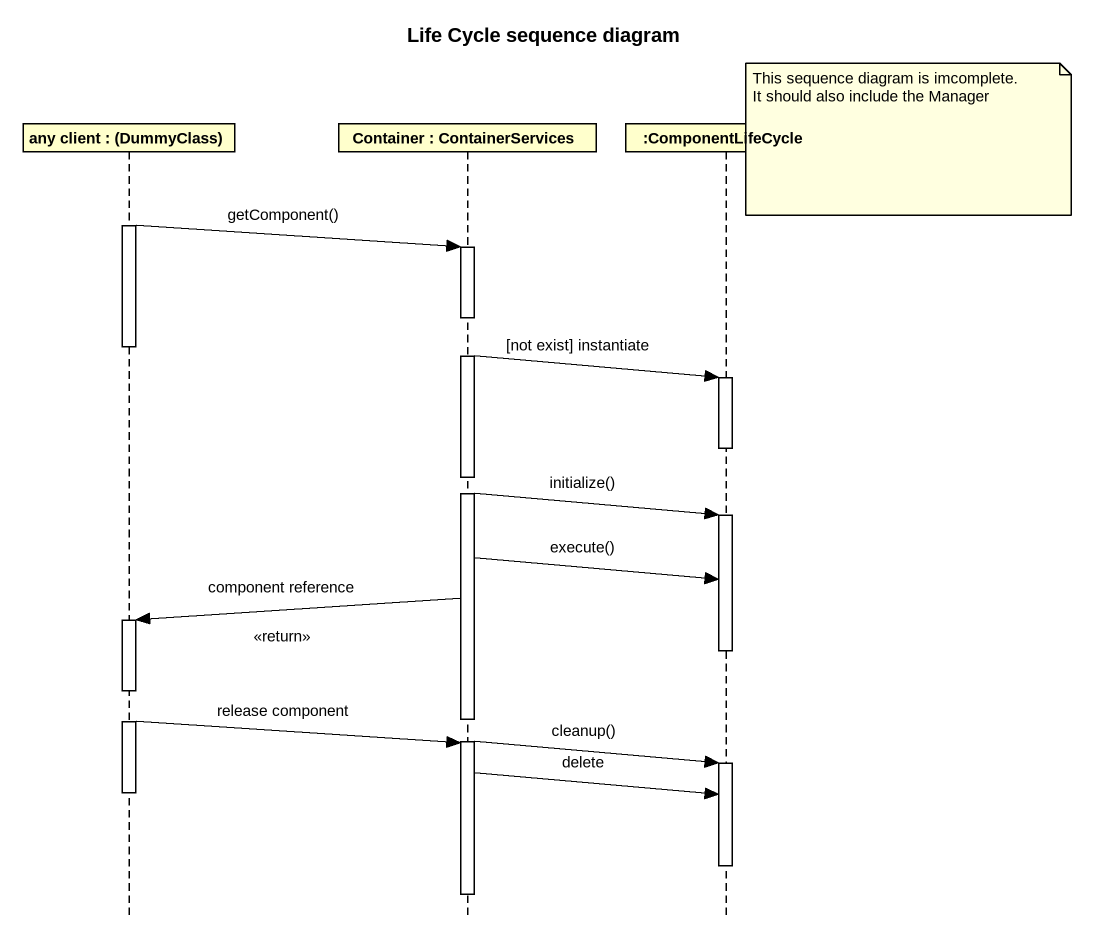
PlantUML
@startuml
title Life Cycle sequence diagram
hide footbox
participant "any client : (DummyClass)" as any_client #FFFFCC
participant "Container : ContainerServices" as Container #FFFFCC
participant ":ComponentLifeCycle" as ComponentLifeCycle #FFFFCC

note right of ComponentLifeCycle
  This sequence diagram is imcomplete.
  It should also include the Manager
end note
activate any_client
any_client -> Container : getComponent()
activate Container
deactivate any_client
Container -> ComponentLifeCycle : [not exist] instantiate
activate ComponentLifeCycle
deactivate ComponentLifeCycle
Container -> ComponentLifeCycle : initialize()
activate ComponentLifeCycle
Container -> ComponentLifeCycle : execute()
Container -> any_client : <<return>>\ncomponent reference
activate any_client
deactivate ComponentLifeCycle
deactivate Container
any_client -> Container : release component
Container -> ComponentLifeCycle : cleanup()
activate Container
activate ComponentLifeCycle
Container -> ComponentLifeCycle : delete
deactivate any_client
deactivate ComponentLifeCycle
deactivate Container
@enduml
